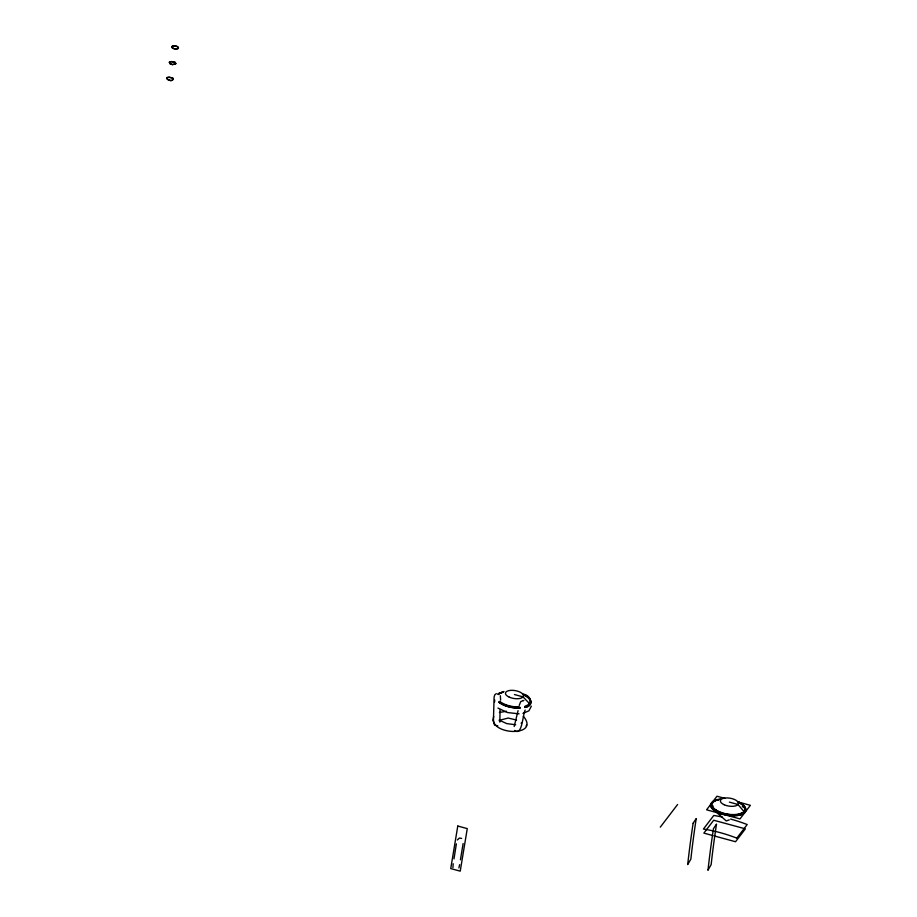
<?xml version="1.0" encoding="UTF-8"?>
<svg xmlns="http://www.w3.org/2000/svg" width="917" height="917" viewBox="0 0 917 917"><rect width="100%" height="100%" fill="white"/><g stroke="black" fill="none" stroke-linecap="round" stroke-linejoin="round"><path stroke-width="1.38" d="M497.793 725.817L494.504 725.106L493.415 720.98L494.103 697.058L494.802 694.777L496.349 693.619M494.618 701.883L494.722 699.969M500.074 709.953L499.834 722.115M500.625 700.141L500.338 695.716M453.204 863.734L452.906 867.528M456.379 843.858L453.984 858.885M463.119 843.514L460.426 859.825M459.623 864.662L458.901 867.952M531.333 706.159L528.949 710.79L522.942 713.415M518.071 710.629L514.196 726.505M519.217 705.448L520.741 701.608L523.24 700.577M525.177 710.033C522.598 714.687 522.323 736.431 514.655 730.482M493.724 716.475C487.684 735.434 541.236 737.509 523.343 716.211M526.152 726.035L526.633 724.923M457.365 839.972L459.394 838.058L461.641 838.436M521.165 723.318L521.486 722.722M707.993 870.084L711.156 864.639A320.125 65.21 -74.8 0 1 716.509 824.108L713.449 828.704A345.858 70.46 -74.8 0 0 708.016 870.027M693.16 823.191L696.221 818.583A320.125 65.21 -74.8 0 0 690.868 859.114L687.704 864.559A345.858 70.46 -74.8 0 1 693.126 823.225M660.286 827.157L677.583 804.507M736.821 838.149L747.195 824.555A150.606 131.83 37.4 0 0 730.643 819.087M499.318 720.819L499.261 719.983M744.157 811.786L738.002 804.484L729.393 802.134M498.263 693.596L504.029 691.498M498.218 693.917L502.585 692.152M729.29 819.867L726.275 820.956L716.143 811.958M528.868 704.348L529.418 703.557L523.057 696.886L514.448 694.536M499.398 712.463L506.516 711.283M524.65 706.938C534.267 706.159 531.161 695.269 523.458 694.135M718.974 799.097L720.487 798.707M524.593 707.259C533.075 707.259 532.135 696.656 524.73 695.43M717.587 799.429C714.412 799.727 709.964 802.352 711.42 806.112M718.905 799.544C715.604 800.082 710.526 801.71 711.076 805.963C715.764 819.443 763.345 817.391 738.414 801.733M523.103 700.588L523.813 700.565M520.237 707.454C512.855 707.58 505.107 706.101 499.043 701.688M519.091 713.85L507.445 712.532L497.954 708.062M515.698 724.774L506.711 723.593L499.559 720.269L508.178 718.057L516.58 720.051M520.168 707.901C512.775 708.142 504.969 706.652 498.974 702.135M724.992 798.409L716.968 796.231L706.594 809.814L740.008 818.904L750.381 805.321L738.357 802.043M711.775 835.272L703.855 833.117L713.69 820.234L745.372 828.853L735.537 841.737L713.758 835.811M172.717 78.105C158.985 74.334 173.508 85.338 172.82 78.163M738.334 802.18L742.128 804.175L744.73 806.811M743.045 805.16C755.184 821.036 714.114 816.611 711.34 806.559M493.392 719.616L493.415 720.98M522.793 694.329A16.689 7.313 9.4 0 1 525.143 706.101M519.182 706.973A16.689 7.313 9.4 0 1 499.639 701.299M498.286 694.536A16.689 7.313 9.4 0 1 503.043 692.197M524.513 695.327A17.687 7.749 9.4 0 1 524.684 707.488M520.042 708.107A17.687 7.749 9.4 0 1 498.986 702.376M498.069 694.261A17.687 7.749 9.4 0 1 502.401 692.45M738.701 802.364A16.689 7.313 9.4 0 1 740.649 813.528A16.689 7.313 9.4 0 1 716.223 810.112A16.689 7.313 9.4 0 1 718.917 799.59M739.457 802.925A17.687 7.749 9.4 0 1 740.925 814.732A17.687 7.749 9.4 0 1 714.996 810.754A17.687 7.749 9.4 0 1 718.79 799.75M741.796 812.966A15.738 6.9 9.4 0 1 739.423 813.987M735.743 814.709A15.738 6.9 9.4 0 1 715.489 809.677M712.99 806.146A15.738 6.9 9.4 0 1 712.933 805.791M742.266 806.158A15.738 6.9 9.4 0 1 743.412 807.568M723.169 814.537A18.145 7.955 9.4 0 1 711.351 802.902M722.252 817.047A150.606 131.83 37.4 0 0 713.793 815.465L703.419 829.048A150.606 131.83 37.4 0 1 736.821 838.138M175.766 63.399L175.216 62.505L175.697 63.972L172.258 64.614L170.023 63.789L169.29 62.218L171.754 61.531L175.296 62.448L171.662 61.622L169.427 62.264L169.851 63.537L172.602 64.626L175.755 63.548M166.688 77.899L167.433 79.47L170.344 80.467L172.373 80.237L173.359 78.931L172.339 77.865L169.152 77.211L166.688 77.899M171.88 46.538L171.811 47.306A3.393 1.49 9.4 0 0 176.385 48.979A3.393 1.49 9.4 0 0 177.909 46.973A3.393 1.49 9.4 0 0 172.797 46.01L171.88 46.538M457.778 826.034L450.74 868.571L460.231 871.15L467.269 828.613L457.778 826.034M509.279 697.161A9.113 4 9.4 0 0 523.424 696.083A9.113 4 9.4 0 0 510.631 690.363A9.113 4 9.4 0 0 509.279 697.161M724.224 804.759A9.113 4 9.4 0 0 738.368 803.682A9.113 4 9.4 0 0 725.576 797.962A9.113 4 9.4 0 0 724.224 804.759M173.198 48.326A3.244 1.421 9.4 0 0 178.276 47.993A3.244 1.421 9.4 0 0 173.783 45.93A3.244 1.421 9.4 0 0 173.198 48.326"/></g></svg>
